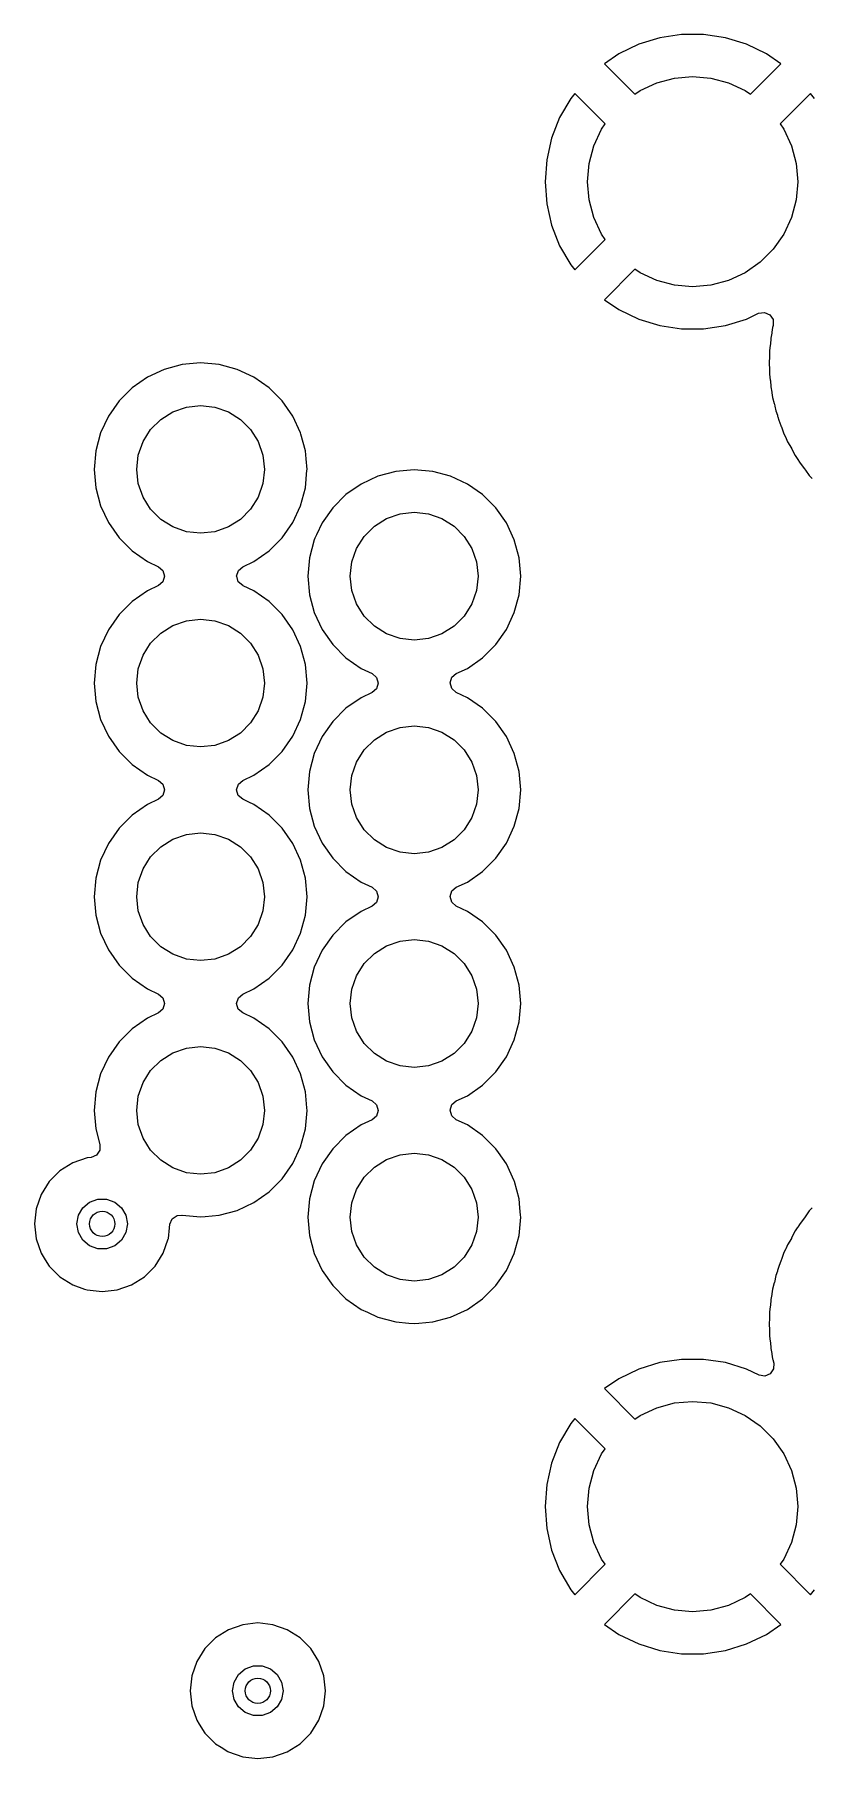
# Model space of a CAD drawing. Extents: x 280 to 530, y -238 to -79.
# Drawn here: x 354 to 363.24, y -158.52 to -138.02 of the extents above; entities that cross this region are included whole.
import ezdxf

# ---------------------------------------------------------------- set-up
doc = ezdxf.new("R2010")
doc.units = 0
doc.layers.add('BLACK', color=7, linetype='CONTINUOUS')

msp = doc.modelspace()

# ---------------------------------------------------------------- linework, layer by layer
at = {"layer": 'BLACK', "linetype": 'CONTINUOUS'}
for p, q in [((361.188854, -138.136405), (360.952547, -138.250205)), ((361.188858, -138.136404), (361.188854, -138.136405)), ((361.439494, -138.059092), (361.188858, -138.136404)), ((361.4395, -138.05909), (361.439494, -138.059092)), ((361.698848, -138.02), (361.4395, -138.05909)), ((361.961151, -138.02), (361.698848, -138.02)), ((362.220499, -138.05909), (361.961151, -138.02)), ((362.220505, -138.059092), (362.220499, -138.05909)), ((362.471144, -138.136404), (362.220505, -138.059092)), ((362.707445, -138.250201), (362.471142, -138.136404)), ((362.471142, -138.136404), (362.471144, -138.136404)), ((360.952539, -138.25021), (360.78083, -138.367277)), ((360.952547, -138.250205), (360.952539, -138.25021)), ((362.707454, -138.250206), (362.707445, -138.250201)), ((362.879168, -138.367278), (362.707454, -138.250206)), ((360.78083, -138.367277), (361.143843, -138.73029)), ((361.402475, -138.595384), (361.61294, -138.53899)), ((361.61294, -138.53899), (361.83, -138.52)), ((361.83, -138.52), (362.04706, -138.53899)), ((362.04706, -138.53899), (362.257525, -138.595384)), ((362.516156, -138.730289), (362.879168, -138.367278)), ((360.427874, -138.721427), (360.380028, -138.781425)), ((360.427875, -138.721427), (360.427874, -138.721427)), ((360.79029, -139.083842), (360.427875, -138.721427)), ((361.143843, -138.73029), (361.205, -138.687468)), ((361.205, -138.687468), (361.402475, -138.595384)), ((362.257525, -138.595384), (362.455, -138.687468)), ((362.455, -138.687468), (362.516156, -138.730289)), ((363.232124, -138.721427), (362.869708, -139.083842)), ((363.279972, -138.781426), (363.232124, -138.721427)), ((360.380028, -138.781425), (360.248883, -139.008573)), ((360.248883, -139.008573), (360.153058, -139.252729)), ((360.655384, -139.342475), (360.747468, -139.145)), ((360.747468, -139.145), (360.79029, -139.083842)), ((362.869708, -139.083842), (362.912532, -139.145)), ((362.912532, -139.145), (363.004616, -139.342475)), ((360.153058, -139.252729), (360.094693, -139.508449)), ((360.59899, -139.55294), (360.655384, -139.342475)), ((363.004616, -139.342475), (363.06101, -139.55294)), ((360.094692, -139.508454), (360.075093, -139.769995)), ((360.094693, -139.508449), (360.094692, -139.508454)), ((360.58, -139.77), (360.59899, -139.55294)), ((363.06101, -139.55294), (363.08, -139.77)), ((360.075093, -139.769995), (360.075093, -139.770004)), ((360.075093, -139.770004), (360.094692, -140.031545)), ((360.59899, -139.98706), (360.58, -139.77)), ((363.08, -139.77), (363.06101, -139.98706)), ((360.094692, -140.031545), (360.094693, -140.03155)), ((360.094693, -140.03155), (360.153058, -140.28727)), ((360.655384, -140.197525), (360.59899, -139.98706)), ((363.06101, -139.98706), (363.004616, -140.197525)), ((360.153058, -140.28727), (360.248883, -140.531426)), ((360.747468, -140.395), (360.655384, -140.197525)), ((363.004616, -140.197525), (362.912532, -140.395)), ((360.248883, -140.531426), (360.248882, -140.531426)), ((360.248882, -140.531426), (360.380027, -140.758573)), ((360.427874, -140.818571), (360.790289, -140.456155)), ((360.790289, -140.456155), (360.747468, -140.395)), ((362.787556, -140.573485), (362.633485, -140.727556)), ((362.912532, -140.395), (362.787556, -140.573485)), ((360.380027, -140.758573), (360.427874, -140.818571)), ((362.633485, -140.727556), (362.455, -140.852532)), ((361.143841, -140.809708), (360.78083, -141.17272)), ((361.205, -140.852532), (361.143841, -140.809708)), ((361.402475, -140.944616), (361.205, -140.852532)), ((361.61294, -141.00101), (361.402475, -140.944616)), ((361.83, -141.02), (361.61294, -141.00101)), ((362.04706, -141.00101), (361.83, -141.02)), ((362.257525, -140.944616), (362.04706, -141.00101)), ((362.455, -140.852532), (362.257525, -140.944616)), ((360.78083, -141.17272), (360.952546, -141.289793)), ((360.952546, -141.289793), (360.95255, -141.289795)), ((360.95255, -141.289795), (361.188854, -141.403594)), ((361.188854, -141.403594), (361.188858, -141.403595)), ((361.188858, -141.403595), (361.439494, -141.480907)), ((362.220505, -141.480907), (362.47114, -141.403596)), ((362.47114, -141.403596), (362.614244, -141.334681)), ((362.614244, -141.334681), (362.683186, -141.323329)), ((362.683186, -141.323329), (362.74732, -141.351051)), ((362.74732, -141.351051), (362.786286, -141.409046)), ((362.786286, -141.409046), (362.787821, -141.478493)), ((361.439494, -141.480907), (361.4395, -141.480909)), ((361.4395, -141.480909), (361.698848, -141.519999)), ((361.698848, -141.519999), (361.698857, -141.52)), ((361.698857, -141.52), (361.961143, -141.52)), ((361.961143, -141.52), (361.961151, -141.519999)), ((361.961151, -141.519999), (362.220499, -141.480909)), ((362.220499, -141.480909), (362.220505, -141.480907)), ((362.77202, -141.569047), (362.759376, -141.629901)), ((362.773552, -141.56001), (362.77202, -141.569047)), ((362.780868, -141.504444), (362.773552, -141.56001)), ((362.780871, -141.504431), (362.780868, -141.504444)), ((362.787821, -141.478493), (362.780871, -141.504431)), ((362.753487, -141.712416), (362.7445, -141.780684)), ((362.7445, -141.780684), (362.7445, -141.843146)), ((362.754259, -141.704696), (362.753487, -141.712416)), ((362.759376, -141.629901), (362.754259, -141.704696)), ((355.547235, -142.000994), (355.347344, -142.094204)), ((355.547244, -142.00099), (355.547235, -142.000994)), ((355.760275, -141.943909), (355.547244, -142.00099)), ((355.760285, -141.943907), (355.760275, -141.943909)), ((355.979998, -141.924685), (355.760285, -141.943907)), ((355.980002, -141.924685), (355.979998, -141.924685)), ((356.199714, -141.943907), (355.980002, -141.924685)), ((356.199718, -141.943907), (356.199714, -141.943907)), ((356.19972, -141.943908), (356.199718, -141.943907)), ((356.199722, -141.943908), (356.19972, -141.943908)), ((356.199724, -141.943909), (356.199722, -141.943908)), ((356.412755, -142.00099), (356.199724, -141.943909)), ((356.412769, -142.000995), (356.412755, -142.00099)), ((356.612654, -142.094203), (356.412769, -142.000995)), ((362.74421, -141.851608), (362.739533, -141.92)), ((362.739533, -141.92), (362.741168, -141.943907)), ((362.741168, -141.943907), (362.744211, -141.98839)), ((362.7445, -141.843146), (362.74421, -141.851608)), ((362.744211, -141.98839), (362.7445, -141.996852)), ((362.7445, -141.996852), (362.7445, -142.059315)), ((355.166668, -142.220713), (355.010713, -142.376668)), ((355.347342, -142.094205), (355.166668, -142.220713)), ((355.347344, -142.094204), (355.347342, -142.094205)), ((356.612662, -142.094207), (356.612654, -142.094203)), ((356.79333, -142.220712), (356.612662, -142.094207)), ((356.949286, -142.376668), (356.79333, -142.220712)), ((362.7445, -142.059315), (362.753487, -142.127584)), ((362.753487, -142.127584), (362.754259, -142.135304)), ((362.754259, -142.135304), (362.759376, -142.210098)), ((362.759376, -142.210098), (362.77202, -142.270953)), ((355.010713, -142.376668), (354.884205, -142.557342)), ((355.810884, -142.449055), (355.98, -142.43)), ((355.98, -142.43), (356.149116, -142.449055)), ((356.949288, -142.376671), (356.949286, -142.376668)), ((357.075795, -142.557343), (356.949288, -142.376671)), ((362.77202, -142.270953), (362.773552, -142.27999)), ((362.773552, -142.27999), (362.780867, -142.335548)), ((362.780867, -142.335548), (362.78087, -142.335561)), ((362.78087, -142.335561), (362.80035, -142.408264)), ((362.80035, -142.408264), (362.801975, -142.415101)), ((362.801975, -142.415101), (362.807268, -142.440567)), ((362.807268, -142.440567), (362.818535, -142.494792)), ((354.884204, -142.557344), (354.790994, -142.757235)), ((354.884205, -142.557342), (354.884204, -142.557344)), ((355.385808, -142.716148), (355.506148, -142.595808)), ((355.506148, -142.595808), (355.650248, -142.505264)), ((355.650248, -142.505264), (355.810884, -142.449055)), ((356.149116, -142.449055), (356.309752, -142.505264)), ((356.309752, -142.505264), (356.453852, -142.595808)), ((356.453852, -142.595808), (356.574192, -142.716148)), ((357.169007, -142.757237), (357.075795, -142.557343)), ((362.818535, -142.494792), (362.818538, -142.494799)), ((362.818538, -142.494799), (362.837199, -142.547311)), ((362.837199, -142.547311), (362.840132, -142.556737)), ((362.840132, -142.556737), (362.842309, -142.56486)), ((362.842309, -142.56486), (362.852981, -142.604686)), ((362.852981, -142.604686), (362.879737, -142.669281)), ((354.79099, -142.757244), (354.733909, -142.970275)), ((354.790994, -142.757235), (354.79099, -142.757244)), ((355.295264, -142.860248), (355.385808, -142.716148)), ((356.574192, -142.716148), (356.664736, -142.860248)), ((357.169008, -142.757243), (357.169007, -142.757237)), ((357.169009, -142.757244), (357.169008, -142.757243)), ((357.172688, -142.770973), (357.169009, -142.757244)), ((357.226092, -142.97028), (357.172688, -142.770973)), ((362.879737, -142.669281), (362.884242, -142.680157)), ((362.884242, -142.680157), (362.886521, -142.686084)), ((362.886521, -142.686084), (362.915908, -142.768772)), ((362.915908, -142.768772), (362.915912, -142.768781)), ((362.915912, -142.768781), (362.938597, -142.812562)), ((362.938597, -142.812562), (362.943055, -142.822146)), ((362.943055, -142.822146), (362.959606, -142.862102)), ((354.733907, -142.970285), (354.714685, -143.189998)), ((354.733909, -142.970275), (354.733907, -142.970285)), ((355.22, -143.19), (355.239055, -143.020884)), ((355.239055, -143.020884), (355.295264, -142.860248)), ((356.664736, -142.860248), (356.720945, -143.020884)), ((356.720945, -143.020884), (356.74, -143.19)), ((357.234466, -143.065993), (357.226092, -142.97028)), ((362.959606, -142.862102), (363.003669, -142.938421)), ((363.003669, -142.938421), (363.006368, -142.943352)), ((363.006368, -142.943352), (363.04969, -143.02696)), ((363.04969, -143.02696), (363.074422, -143.061998)), ((354.714685, -143.189998), (354.714685, -143.190001)), ((354.714685, -143.190001), (354.733907, -143.409714)), ((355.239055, -143.359116), (355.22, -143.19)), ((356.74, -143.19), (356.720945, -143.359116)), ((357.226092, -143.40972), (357.244657, -143.197521)), ((357.245315, -143.189998), (357.234466, -143.065993)), ((357.244657, -143.197521), (357.245315, -143.190001)), ((357.245315, -143.190001), (357.245315, -143.189998)), ((358.300275, -143.213909), (358.087244, -143.27099)), ((358.300285, -143.213907), (358.300275, -143.213909)), ((358.519998, -143.194685), (358.300285, -143.213907)), ((358.520002, -143.194685), (358.519998, -143.194685)), ((358.739714, -143.213907), (358.520002, -143.194685)), ((358.739718, -143.213907), (358.739714, -143.213907)), ((358.73972, -143.213908), (358.739718, -143.213907)), ((358.739722, -143.213908), (358.73972, -143.213908)), ((358.739724, -143.213909), (358.739722, -143.213908)), ((358.952755, -143.27099), (358.739724, -143.213909)), ((363.074422, -143.061998), (363.080503, -143.071503)), ((363.080503, -143.071503), (363.098915, -143.103392)), ((363.098915, -143.103392), (363.09892, -143.1034)), ((363.09892, -143.1034), (363.156454, -143.17838)), ((363.156454, -143.17838), (363.159375, -143.182347)), ((363.159375, -143.182347), (363.172612, -143.2011)), ((363.172612, -143.2011), (363.217374, -143.264514)), ((354.733907, -143.409714), (354.733909, -143.409724)), ((354.733909, -143.409724), (354.79099, -143.622755)), ((355.295264, -143.519752), (355.239055, -143.359116)), ((356.720945, -143.359116), (356.664736, -143.519752)), ((357.169007, -143.622763), (357.226092, -143.40972)), ((357.887342, -143.364205), (357.706668, -143.490713)), ((357.887344, -143.364204), (357.887342, -143.364205)), ((358.087235, -143.270994), (357.887344, -143.364204)), ((358.087244, -143.27099), (358.087235, -143.270994)), ((358.952769, -143.270995), (358.952755, -143.27099)), ((359.152654, -143.364203), (358.952769, -143.270995)), ((359.152662, -143.364207), (359.152654, -143.364203)), ((359.33333, -143.490712), (359.152662, -143.364207)), ((363.217374, -143.264514), (363.242273, -143.291174)), ((363.242273, -143.291174), (363.250021, -143.300319)), ((354.79099, -143.622755), (354.790995, -143.622769)), ((354.790995, -143.622769), (354.884203, -143.822654)), ((355.385808, -143.663852), (355.295264, -143.519752)), ((355.506148, -143.784192), (355.385808, -143.663852)), ((356.574192, -143.663852), (356.453852, -143.784192)), ((356.664736, -143.519752), (356.574192, -143.663852)), ((357.075795, -143.822658), (357.169007, -143.622763)), ((357.550713, -143.646668), (357.424205, -143.827342)), ((357.706668, -143.490713), (357.550713, -143.646668)), ((359.489286, -143.646668), (359.33333, -143.490712)), ((359.489288, -143.646671), (359.489286, -143.646668)), ((359.615795, -143.827343), (359.489288, -143.646671)), ((354.884203, -143.822654), (354.884207, -143.822662)), ((354.884207, -143.822662), (355.010712, -144.00333)), ((355.650248, -143.874736), (355.506148, -143.784192)), ((355.810884, -143.930945), (355.650248, -143.874736)), ((356.309752, -143.874736), (356.149116, -143.930945)), ((356.453852, -143.784192), (356.309752, -143.874736)), ((356.949288, -144.003329), (357.075795, -143.822658)), ((357.424204, -143.827344), (357.357624, -143.970127)), ((357.424205, -143.827342), (357.424204, -143.827344)), ((357.925808, -143.986148), (358.046148, -143.865808)), ((358.046148, -143.865808), (358.190248, -143.775264)), ((358.190248, -143.775264), (358.350884, -143.719055)), ((358.350884, -143.719055), (358.52, -143.7)), ((358.52, -143.7), (358.689116, -143.719055)), ((358.689116, -143.719055), (358.849752, -143.775264)), ((358.849752, -143.775264), (358.993852, -143.865808)), ((358.993852, -143.865808), (359.114192, -143.986148)), ((359.709007, -144.027237), (359.615795, -143.827343)), ((355.010712, -144.00333), (355.166669, -144.159287)), ((355.98, -143.95), (355.810884, -143.930945)), ((356.149116, -143.930945), (355.98, -143.95)), ((356.793329, -144.159288), (356.949288, -144.003329)), ((357.33099, -144.027244), (357.273909, -144.240275)), ((357.330994, -144.027235), (357.33099, -144.027244)), ((357.339436, -144.009132), (357.330994, -144.027235)), ((357.357624, -143.970127), (357.339436, -144.009132)), ((357.835264, -144.130248), (357.925808, -143.986148)), ((359.114192, -143.986148), (359.204736, -144.130248)), ((359.766092, -144.24028), (359.709007, -144.027237)), ((355.166669, -144.159287), (355.347337, -144.285792)), ((355.347337, -144.285792), (355.347339, -144.285793)), ((355.347339, -144.285793), (355.347342, -144.285795)), ((355.347342, -144.285795), (355.479923, -144.347618)), ((356.480077, -144.347618), (356.612658, -144.285795)), ((356.612658, -144.285795), (356.793329, -144.159288)), ((357.273907, -144.240285), (357.254685, -144.459998)), ((357.273909, -144.240275), (357.273907, -144.240285)), ((357.779055, -144.290884), (357.835264, -144.130248)), ((359.204736, -144.130248), (359.260945, -144.290884)), ((359.785315, -144.46), (359.766092, -144.24028)), ((355.479923, -144.347618), (355.532362, -144.39379)), ((355.551514, -144.460984), (355.531298, -144.527865)), ((355.532362, -144.39379), (355.551514, -144.460984)), ((356.408485, -144.459017), (356.4287, -144.392136)), ((356.408765, -144.459998), (356.408485, -144.459017)), ((356.427637, -144.52621), (356.408765, -144.459998)), ((356.4287, -144.392136), (356.480077, -144.347618)), ((357.254685, -144.459998), (357.254685, -144.460001)), ((357.254685, -144.460001), (357.273907, -144.679714)), ((357.76, -144.46), (357.779055, -144.290884)), ((357.779055, -144.629116), (357.76, -144.46)), ((359.260945, -144.290884), (359.28, -144.46)), ((359.28, -144.46), (359.260945, -144.629116)), ((359.766092, -144.67972), (359.785315, -144.46)), ((355.347342, -144.634205), (355.166668, -144.760713)), ((355.347344, -144.634204), (355.347342, -144.634205)), ((355.479923, -144.572382), (355.347344, -144.634204)), ((355.531298, -144.527865), (355.479923, -144.572382)), ((356.480076, -144.572381), (356.427637, -144.52621)), ((356.486704, -144.575472), (356.480076, -144.572381)), ((356.612654, -144.634203), (356.486704, -144.575472)), ((356.612662, -144.634207), (356.612654, -144.634203)), ((356.79333, -144.760712), (356.612662, -144.634207)), ((357.273907, -144.679714), (357.273909, -144.679724)), ((357.273909, -144.679724), (357.33099, -144.892755)), ((357.835264, -144.789752), (357.779055, -144.629116)), ((359.260945, -144.629116), (359.204736, -144.789752)), ((359.709007, -144.892763), (359.766092, -144.67972)), ((355.166668, -144.760713), (355.010713, -144.916668)), ((356.949286, -144.916668), (356.79333, -144.760712)), ((357.33099, -144.892755), (357.330995, -144.892769)), ((357.330995, -144.892769), (357.424203, -145.092654)), ((357.925808, -144.933852), (357.835264, -144.789752)), ((359.204736, -144.789752), (359.114192, -144.933852)), ((359.615795, -145.092658), (359.709007, -144.892763)), ((354.884204, -145.097344), (354.790994, -145.297235)), ((354.884205, -145.097342), (354.884204, -145.097344)), ((355.010713, -144.916668), (354.884205, -145.097342)), ((355.506148, -145.135808), (355.650248, -145.045264)), ((355.650248, -145.045264), (355.810884, -144.989055)), ((355.810884, -144.989055), (355.98, -144.97)), ((355.98, -144.97), (356.149116, -144.989055)), ((356.149116, -144.989055), (356.309752, -145.045264)), ((356.309752, -145.045264), (356.453852, -145.135808)), ((356.949288, -144.916671), (356.949286, -144.916668)), ((357.075795, -145.097343), (356.949288, -144.916671)), ((357.169007, -145.297237), (357.075795, -145.097343)), ((357.424203, -145.092654), (357.424207, -145.092662)), ((357.424207, -145.092662), (357.550712, -145.27333)), ((358.046148, -145.054192), (357.925808, -144.933852)), ((358.190248, -145.144736), (358.046148, -145.054192)), ((358.993852, -145.054192), (358.849752, -145.144736)), ((359.114192, -144.933852), (358.993852, -145.054192)), ((359.489288, -145.273329), (359.615795, -145.092658)), ((354.79099, -145.297244), (354.733909, -145.510275)), ((354.790994, -145.297235), (354.79099, -145.297244)), ((355.295264, -145.400248), (355.385808, -145.256148)), ((355.385808, -145.256148), (355.506148, -145.135808)), ((356.453852, -145.135808), (356.574192, -145.256148)), ((356.574192, -145.256148), (356.664736, -145.400248)), ((357.226092, -145.51028), (357.169007, -145.297237)), ((357.550712, -145.27333), (357.706669, -145.429287)), ((358.350884, -145.200945), (358.190248, -145.144736)), ((358.52, -145.22), (358.350884, -145.200945)), ((358.689116, -145.200945), (358.52, -145.22)), ((358.849752, -145.144736), (358.689116, -145.200945)), ((359.333329, -145.429288), (359.489288, -145.273329)), ((354.733907, -145.510285), (354.714685, -145.729998)), ((354.733909, -145.510275), (354.733907, -145.510285)), ((355.239055, -145.560884), (355.295264, -145.400248)), ((356.664736, -145.400248), (356.720945, -145.560884)), ((357.245315, -145.73), (357.226092, -145.51028)), ((357.706669, -145.429287), (357.887337, -145.555792)), ((359.152658, -145.555795), (359.333329, -145.429288)), ((355.22, -145.73), (355.239055, -145.560884)), ((356.720945, -145.560884), (356.74, -145.73)), ((357.887337, -145.555792), (357.887339, -145.555793)), ((357.887339, -145.555793), (357.887342, -145.555795)), ((357.887342, -145.555795), (358.019923, -145.617618)), ((358.019923, -145.617618), (358.072362, -145.66379)), ((358.072362, -145.66379), (358.091514, -145.730984)), ((358.948485, -145.729017), (358.9687, -145.662136)), ((358.9687, -145.662136), (359.020077, -145.617618)), ((359.020077, -145.617618), (359.152658, -145.555795)), ((354.714685, -145.729998), (354.714685, -145.730001)), ((354.714685, -145.730001), (354.733907, -145.949714)), ((355.239055, -145.899116), (355.22, -145.73)), ((355.295264, -146.059752), (355.239055, -145.899116)), ((356.720945, -145.899116), (356.664736, -146.059752)), ((356.74, -145.73), (356.720945, -145.899116)), ((357.226092, -145.94972), (357.245315, -145.73)), ((357.887342, -145.904205), (357.706668, -146.030713)), ((357.887344, -145.904204), (357.887342, -145.904205)), ((358.019923, -145.842382), (357.887344, -145.904204)), ((358.071298, -145.797865), (358.019923, -145.842382)), ((358.091514, -145.730984), (358.071298, -145.797865)), ((358.967637, -145.79621), (358.948485, -145.729017)), ((359.020077, -145.842382), (358.967637, -145.79621)), ((359.152654, -145.904203), (359.020077, -145.842382)), ((359.152662, -145.904207), (359.152654, -145.904203)), ((359.33333, -146.030712), (359.152662, -145.904207)), ((354.733907, -145.949714), (354.733909, -145.949724)), ((354.733909, -145.949724), (354.79099, -146.162755)), ((355.385808, -146.203852), (355.295264, -146.059752)), ((356.664736, -146.059752), (356.574192, -146.203852)), ((357.169007, -146.162763), (357.226092, -145.94972)), ((357.706668, -146.030713), (357.550713, -146.186668)), ((359.489286, -146.186668), (359.33333, -146.030712)), ((354.79099, -146.162755), (354.790995, -146.162769)), ((354.790995, -146.162769), (354.884203, -146.362654)), ((355.506148, -146.324192), (355.385808, -146.203852)), ((355.650248, -146.414736), (355.506148, -146.324192)), ((356.453852, -146.324192), (356.309752, -146.414736)), ((356.574192, -146.203852), (356.453852, -146.324192)), ((357.075795, -146.362658), (357.169007, -146.162763)), ((357.550713, -146.186668), (357.424205, -146.367342)), ((358.046148, -146.405808), (358.190248, -146.315264)), ((358.190248, -146.315264), (358.350884, -146.259055)), ((358.350884, -146.259055), (358.52, -146.24)), ((358.52, -146.24), (358.689116, -146.259055)), ((358.689116, -146.259055), (358.849752, -146.315264)), ((358.849752, -146.315264), (358.993852, -146.405808)), ((359.489288, -146.186671), (359.489286, -146.186668)), ((359.615795, -146.367343), (359.489288, -146.186671)), ((354.884203, -146.362654), (354.884207, -146.362662)), ((354.884207, -146.362662), (355.010712, -146.54333)), ((355.810884, -146.470945), (355.650248, -146.414736)), ((355.98, -146.49), (355.810884, -146.470945)), ((356.149116, -146.470945), (355.98, -146.49)), ((356.309752, -146.414736), (356.149116, -146.470945)), ((356.949288, -146.543329), (357.075795, -146.362658)), ((357.424204, -146.367344), (357.330994, -146.567235)), ((357.424205, -146.367342), (357.424204, -146.367344)), ((357.835264, -146.670248), (357.925808, -146.526148)), ((357.925808, -146.526148), (358.046148, -146.405808)), ((358.993852, -146.405808), (359.114192, -146.526148)), ((359.114192, -146.526148), (359.204736, -146.670248)), ((359.709007, -146.567237), (359.615795, -146.367343)), ((355.010712, -146.54333), (355.166669, -146.699287)), ((355.166669, -146.699287), (355.347337, -146.825792)), ((356.612658, -146.825795), (356.793329, -146.699288)), ((356.793329, -146.699288), (356.949288, -146.543329)), ((357.33099, -146.567244), (357.273909, -146.780275)), ((357.330994, -146.567235), (357.33099, -146.567244)), ((357.779055, -146.830884), (357.835264, -146.670248)), ((359.204736, -146.670248), (359.260945, -146.830884)), ((359.766092, -146.78028), (359.709007, -146.567237)), ((355.347337, -146.825792), (355.347339, -146.825793)), ((355.347339, -146.825793), (355.347342, -146.825795)), ((355.347342, -146.825795), (355.479923, -146.887618)), ((355.479923, -146.887618), (355.532362, -146.93379)), ((355.532362, -146.93379), (355.551514, -147.000984)), ((356.408485, -146.999017), (356.4287, -146.932136)), ((356.4287, -146.932136), (356.480077, -146.887618)), ((356.480077, -146.887618), (356.612658, -146.825795)), ((357.273907, -146.780285), (357.254685, -146.999998)), ((357.273909, -146.780275), (357.273907, -146.780285)), ((357.76, -147), (357.779055, -146.830884)), ((359.260945, -146.830884), (359.28, -147)), ((359.785315, -147), (359.766092, -146.78028)), ((355.479923, -147.112382), (355.347344, -147.174204)), ((355.531298, -147.067865), (355.479923, -147.112382)), ((355.551514, -147.000984), (355.531298, -147.067865)), ((356.427637, -147.06621), (356.408485, -146.999017)), ((356.480076, -147.112381), (356.427637, -147.06621)), ((356.551626, -147.145745), (356.480076, -147.112381)), ((356.612654, -147.174203), (356.551626, -147.145745)), ((357.254685, -146.999998), (357.254685, -147.000001)), ((357.254685, -147.000001), (357.273907, -147.219714)), ((357.779055, -147.169116), (357.76, -147)), ((359.28, -147), (359.260945, -147.169116)), ((359.766092, -147.21972), (359.785315, -147)), ((355.166668, -147.300713), (355.010713, -147.456668)), ((355.347342, -147.174205), (355.166668, -147.300713)), ((355.347344, -147.174204), (355.347342, -147.174205)), ((356.612662, -147.174207), (356.612654, -147.174203)), ((356.79333, -147.300712), (356.612662, -147.174207)), ((356.949286, -147.456668), (356.79333, -147.300712)), ((357.273907, -147.219714), (357.273909, -147.219724)), ((357.273909, -147.219724), (357.33099, -147.432755)), ((357.835264, -147.329752), (357.779055, -147.169116)), ((357.925808, -147.473852), (357.835264, -147.329752)), ((359.204736, -147.329752), (359.114192, -147.473852)), ((359.260945, -147.169116), (359.204736, -147.329752)), ((359.709007, -147.432763), (359.766092, -147.21972)), ((355.010713, -147.456668), (354.884205, -147.637342)), ((355.650248, -147.585264), (355.810884, -147.529055)), ((355.810884, -147.529055), (355.98, -147.51)), ((355.98, -147.51), (356.149116, -147.529055)), ((356.149116, -147.529055), (356.309752, -147.585264)), ((356.949288, -147.456671), (356.949286, -147.456668)), ((357.075795, -147.637343), (356.949288, -147.456671)), ((357.33099, -147.432755), (357.330995, -147.432769)), ((357.330995, -147.432769), (357.424203, -147.632654)), ((358.046148, -147.594192), (357.925808, -147.473852)), ((359.114192, -147.473852), (358.993852, -147.594192)), ((359.615795, -147.632658), (359.709007, -147.432763)), ((354.884204, -147.637344), (354.790994, -147.837235)), ((354.884205, -147.637342), (354.884204, -147.637344)), ((355.385808, -147.796148), (355.506148, -147.675808)), ((355.506148, -147.675808), (355.650248, -147.585264)), ((356.309752, -147.585264), (356.453852, -147.675808)), ((356.453852, -147.675808), (356.574192, -147.796148)), ((357.169007, -147.837237), (357.075795, -147.637343)), ((357.424203, -147.632654), (357.424207, -147.632662)), ((357.424207, -147.632662), (357.550712, -147.81333)), ((358.190248, -147.684736), (358.046148, -147.594192)), ((358.350884, -147.740945), (358.190248, -147.684736)), ((358.52, -147.76), (358.350884, -147.740945)), ((358.689116, -147.740945), (358.52, -147.76)), ((358.849752, -147.684736), (358.689116, -147.740945)), ((358.993852, -147.594192), (358.849752, -147.684736)), ((359.489288, -147.813329), (359.615795, -147.632658)), ((354.79099, -147.837244), (354.733909, -148.050275)), ((354.790994, -147.837235), (354.79099, -147.837244)), ((355.239055, -148.100884), (355.295264, -147.940248)), ((355.295264, -147.940248), (355.385808, -147.796148)), ((356.574192, -147.796148), (356.664736, -147.940248)), ((356.664736, -147.940248), (356.720945, -148.100884)), ((357.226092, -148.05028), (357.169007, -147.837237)), ((357.550712, -147.81333), (357.706669, -147.969287)), ((357.706669, -147.969287), (357.887337, -148.095792)), ((359.152658, -148.095795), (359.333329, -147.969288)), ((359.333329, -147.969288), (359.489288, -147.813329)), ((354.733907, -148.050285), (354.714685, -148.269998)), ((354.733909, -148.050275), (354.733907, -148.050285)), ((355.22, -148.27), (355.239055, -148.100884)), ((356.720945, -148.100884), (356.74, -148.27)), ((357.245315, -148.27), (357.226092, -148.05028)), ((357.887337, -148.095792), (357.887339, -148.095793)), ((357.887339, -148.095793), (357.887342, -148.095795)), ((357.887342, -148.095795), (358.019923, -148.157618)), ((358.019923, -148.157618), (358.072362, -148.20379)), ((358.9687, -148.202136), (359.020077, -148.157618)), ((359.020077, -148.157618), (359.152658, -148.095795)), ((354.714685, -148.269998), (354.714685, -148.270001)), ((354.714685, -148.270001), (354.733907, -148.489714)), ((355.239055, -148.439116), (355.22, -148.27)), ((356.74, -148.27), (356.720945, -148.439116)), ((357.226092, -148.48972), (357.245315, -148.27)), ((358.019923, -148.382382), (357.887344, -148.444204)), ((358.071298, -148.337865), (358.019923, -148.382382)), ((358.091514, -148.270984), (358.071298, -148.337865)), ((358.072362, -148.20379), (358.091514, -148.270984)), ((358.948485, -148.269017), (358.9687, -148.202136)), ((358.967637, -148.33621), (358.948485, -148.269017)), ((359.020077, -148.382382), (358.967637, -148.33621)), ((359.152654, -148.444203), (359.020077, -148.382382)), ((354.733907, -148.489714), (354.733909, -148.489724)), ((354.733909, -148.489724), (354.79099, -148.702755)), ((355.295264, -148.599752), (355.239055, -148.439116)), ((356.720945, -148.439116), (356.664736, -148.599752)), ((357.169007, -148.702763), (357.226092, -148.48972)), ((357.706668, -148.570713), (357.550713, -148.726668)), ((357.887342, -148.444205), (357.706668, -148.570713)), ((357.887344, -148.444204), (357.887342, -148.444205)), ((359.152662, -148.444207), (359.152654, -148.444203)), ((359.33333, -148.570712), (359.152662, -148.444207)), ((359.489286, -148.726668), (359.33333, -148.570712)), ((354.79099, -148.702755), (354.790995, -148.702769)), ((354.790995, -148.702769), (354.884203, -148.902654)), ((355.385808, -148.743852), (355.295264, -148.599752)), ((355.506148, -148.864192), (355.385808, -148.743852)), ((356.574192, -148.743852), (356.453852, -148.864192)), ((356.664736, -148.599752), (356.574192, -148.743852)), ((357.075795, -148.902658), (357.169007, -148.702763)), ((357.550713, -148.726668), (357.424205, -148.907342)), ((358.350884, -148.799055), (358.52, -148.78)), ((358.52, -148.78), (358.689116, -148.799055)), ((359.489288, -148.726671), (359.489286, -148.726668)), ((359.615795, -148.907343), (359.489288, -148.726671)), ((354.884203, -148.902654), (354.884207, -148.902662)), ((354.884207, -148.902662), (355.010712, -149.08333)), ((355.650248, -148.954736), (355.506148, -148.864192)), ((355.810884, -149.010945), (355.650248, -148.954736)), ((356.309752, -148.954736), (356.149116, -149.010945)), ((356.453852, -148.864192), (356.309752, -148.954736)), ((356.949288, -149.083329), (357.075795, -148.902658)), ((357.424204, -148.907344), (357.330994, -149.107235)), ((357.424205, -148.907342), (357.424204, -148.907344)), ((357.925808, -149.066148), (358.046148, -148.945808)), ((358.046148, -148.945808), (358.190248, -148.855264)), ((358.190248, -148.855264), (358.350884, -148.799055)), ((358.689116, -148.799055), (358.849752, -148.855264)), ((358.849752, -148.855264), (358.993852, -148.945808)), ((358.993852, -148.945808), (359.114192, -149.066148)), ((359.709007, -149.107237), (359.615795, -148.907343)), ((355.010712, -149.08333), (355.166669, -149.239287)), ((355.98, -149.03), (355.810884, -149.010945)), ((356.149116, -149.010945), (355.98, -149.03)), ((356.793329, -149.239288), (356.949288, -149.083329)), ((357.33099, -149.107244), (357.273909, -149.320275)), ((357.330994, -149.107235), (357.33099, -149.107244)), ((357.835264, -149.210248), (357.925808, -149.066148)), ((359.114192, -149.066148), (359.204736, -149.210248)), ((359.766092, -149.32028), (359.709007, -149.107237)), ((355.166669, -149.239287), (355.347337, -149.365792)), ((355.347337, -149.365792), (355.347339, -149.365793)), ((355.347339, -149.365793), (355.347342, -149.365795)), ((355.347342, -149.365795), (355.479923, -149.427618)), ((356.480077, -149.427618), (356.612658, -149.365795)), ((356.612658, -149.365795), (356.793329, -149.239288)), ((357.273907, -149.320285), (357.254685, -149.539998)), ((357.273909, -149.320275), (357.273907, -149.320285)), ((357.76, -149.54), (357.779055, -149.370884)), ((357.779055, -149.370884), (357.835264, -149.210248)), ((359.204736, -149.210248), (359.260945, -149.370884)), ((359.260945, -149.370884), (359.28, -149.54)), ((359.785315, -149.54), (359.766092, -149.32028)), ((355.479923, -149.427618), (355.532362, -149.47379)), ((355.531298, -149.607865), (355.479923, -149.652382)), ((355.551514, -149.540984), (355.531298, -149.607865)), ((355.532362, -149.47379), (355.551514, -149.540984)), ((356.408485, -149.539017), (356.4287, -149.472136)), ((356.427637, -149.60621), (356.408485, -149.539017)), ((356.480077, -149.652382), (356.427637, -149.60621)), ((356.4287, -149.472136), (356.480077, -149.427618)), ((357.254685, -149.539998), (357.254685, -149.540001)), ((357.254685, -149.540001), (357.273907, -149.759714)), ((357.779055, -149.709116), (357.76, -149.54)), ((359.28, -149.54), (359.260945, -149.709116)), ((359.766092, -149.75972), (359.785315, -149.54)), ((355.347342, -149.714205), (355.166668, -149.840713)), ((355.347344, -149.714204), (355.347342, -149.714205)), ((355.479923, -149.652382), (355.347344, -149.714204)), ((356.612654, -149.714203), (356.480077, -149.652382)), ((356.612662, -149.714207), (356.612654, -149.714203)), ((356.79333, -149.840712), (356.612662, -149.714207)), ((357.273907, -149.759714), (357.273909, -149.759724)), ((357.273909, -149.759724), (357.33099, -149.972755)), ((357.835264, -149.869752), (357.779055, -149.709116)), ((359.260945, -149.709116), (359.204736, -149.869752)), ((359.709007, -149.972763), (359.766092, -149.75972)), ((355.010713, -149.996668), (354.884205, -150.177342)), ((355.166668, -149.840713), (355.010713, -149.996668)), ((356.949286, -149.996668), (356.79333, -149.840712)), ((356.949288, -149.996671), (356.949286, -149.996668)), ((357.075795, -150.177343), (356.949288, -149.996671)), ((357.33099, -149.972755), (357.330995, -149.972769)), ((357.330995, -149.972769), (357.424203, -150.172654)), ((357.925808, -150.013852), (357.835264, -149.869752)), ((358.046148, -150.134192), (357.925808, -150.013852)), ((359.114192, -150.013852), (358.993852, -150.134192)), ((359.204736, -149.869752), (359.114192, -150.013852)), ((359.615795, -150.172658), (359.709007, -149.972763)), ((354.884204, -150.177344), (354.790994, -150.377235)), ((354.884205, -150.177342), (354.884204, -150.177344)), ((355.385808, -150.336148), (355.506148, -150.215808)), ((355.506148, -150.215808), (355.650248, -150.125264)), ((355.650248, -150.125264), (355.810884, -150.069055)), ((355.810884, -150.069055), (355.98, -150.05)), ((355.98, -150.05), (356.149116, -150.069055)), ((356.149116, -150.069055), (356.309752, -150.125264)), ((356.309752, -150.125264), (356.453852, -150.215808)), ((356.453852, -150.215808), (356.574192, -150.336148)), ((357.169007, -150.377237), (357.075795, -150.177343)), ((357.424203, -150.172654), (357.424207, -150.172662)), ((357.424207, -150.172662), (357.550712, -150.35333)), ((358.190248, -150.224736), (358.046148, -150.134192)), ((358.350884, -150.280945), (358.190248, -150.224736)), ((358.849752, -150.224736), (358.689116, -150.280945)), ((358.993852, -150.134192), (358.849752, -150.224736)), ((359.489288, -150.353329), (359.615795, -150.172658)), ((354.79099, -150.377244), (354.733909, -150.590275)), ((354.790994, -150.377235), (354.79099, -150.377244)), ((355.295264, -150.480248), (355.385808, -150.336148)), ((356.574192, -150.336148), (356.664736, -150.480248)), ((357.226092, -150.59028), (357.169007, -150.377237)), ((357.550712, -150.35333), (357.706669, -150.509287)), ((358.52, -150.3), (358.350884, -150.280945)), ((358.689116, -150.280945), (358.52, -150.3)), ((359.333329, -150.509288), (359.489288, -150.353329)), ((354.733907, -150.590285), (354.714685, -150.809998)), ((354.733909, -150.590275), (354.733907, -150.590285)), ((355.22, -150.81), (355.239055, -150.640884)), ((355.239055, -150.640884), (355.295264, -150.480248)), ((356.664736, -150.480248), (356.720945, -150.640884)), ((356.720945, -150.640884), (356.74, -150.81)), ((357.230074, -150.635794), (357.226092, -150.59028)), ((357.242778, -150.781007), (357.230074, -150.635794)), ((357.706669, -150.509287), (357.887337, -150.635792)), ((357.887337, -150.635792), (357.887339, -150.635793)), ((357.887339, -150.635793), (357.887342, -150.635795)), ((357.887342, -150.635795), (358.019923, -150.697618)), ((359.020077, -150.697618), (359.152658, -150.635795)), ((359.152658, -150.635795), (359.333329, -150.509288)), ((354.714685, -150.809998), (354.714685, -150.810001)), ((354.714685, -150.810001), (354.733907, -151.029714)), ((355.239055, -150.979116), (355.22, -150.81)), ((356.74, -150.81), (356.720945, -150.979116)), ((357.226092, -151.02972), (357.245315, -150.81)), ((357.245315, -150.81), (357.242778, -150.781007)), ((358.019923, -150.697618), (358.072362, -150.74379)), ((358.091514, -150.810984), (358.071298, -150.877865)), ((358.072362, -150.74379), (358.091514, -150.810984)), ((358.948485, -150.809017), (358.9687, -150.742136)), ((358.967637, -150.87621), (358.948485, -150.809017)), ((358.9687, -150.742136), (359.020077, -150.697618)), ((354.733907, -151.029714), (354.733909, -151.029725)), ((354.733909, -151.029725), (354.783301, -151.21406)), ((355.295264, -151.139752), (355.239055, -150.979116)), ((356.720945, -150.979116), (356.664736, -151.139752)), ((357.169007, -151.242763), (357.226092, -151.02972)), ((357.887342, -150.984205), (357.706668, -151.110713)), ((357.887344, -150.984204), (357.887342, -150.984205)), ((358.019923, -150.922382), (357.887344, -150.984204)), ((358.071298, -150.877865), (358.019923, -150.922382)), ((359.020077, -150.922382), (358.967637, -150.87621)), ((359.152654, -150.984203), (359.020077, -150.922382)), ((359.152662, -150.984207), (359.152654, -150.984203)), ((359.33333, -151.110712), (359.152662, -150.984207)), ((354.783301, -151.21406), (354.781638, -151.28391)), ((355.385808, -151.283852), (355.295264, -151.139752)), ((356.664736, -151.139752), (356.574192, -151.283852)), ((357.075795, -151.442658), (357.169007, -151.242763)), ((357.706668, -151.110713), (357.550713, -151.266668)), ((359.489286, -151.266668), (359.33333, -151.110712)), ((354.460476, -151.434211), (354.307737, -151.530184)), ((354.630745, -151.374631), (354.460476, -151.434211)), ((354.630749, -151.374631), (354.630745, -151.374631)), ((354.677411, -151.369373), (354.630749, -151.374631)), ((354.678247, -151.369276), (354.677411, -151.369373)), ((354.742475, -151.341772), (354.678247, -151.369276)), ((354.781638, -151.28391), (354.742475, -151.341772)), ((355.506148, -151.404192), (355.385808, -151.283852)), ((355.650248, -151.494736), (355.506148, -151.404192)), ((356.453852, -151.404192), (356.309752, -151.494736)), ((356.574192, -151.283852), (356.453852, -151.404192)), ((356.949288, -151.623329), (357.075795, -151.442658)), ((357.424204, -151.447344), (357.330994, -151.647235)), ((357.424205, -151.447342), (357.424204, -151.447344)), ((357.550713, -151.266668), (357.424205, -151.447342)), ((358.046148, -151.485808), (358.190248, -151.395264)), ((358.190248, -151.395264), (358.350884, -151.339055)), ((358.350884, -151.339055), (358.52, -151.32)), ((358.52, -151.32), (358.689116, -151.339055)), ((358.689116, -151.339055), (358.849752, -151.395264)), ((358.849752, -151.395264), (358.993852, -151.485808)), ((359.521073, -151.312065), (359.489286, -151.266668)), ((359.615795, -151.447343), (359.521073, -151.312065)), ((359.709007, -151.647237), (359.615795, -151.447343)), ((354.180184, -151.657737), (354.084211, -151.810476)), ((354.307737, -151.530184), (354.180184, -151.657737)), ((355.810884, -151.550945), (355.650248, -151.494736)), ((355.98, -151.57), (355.810884, -151.550945)), ((356.149116, -151.550945), (355.98, -151.57)), ((356.309752, -151.494736), (356.149116, -151.550945)), ((356.793329, -151.779288), (356.949288, -151.623329)), ((357.33099, -151.647244), (357.273909, -151.860275)), ((357.330994, -151.647235), (357.33099, -151.647244)), ((357.835264, -151.750248), (357.925808, -151.606148)), ((357.925808, -151.606148), (358.046148, -151.485808)), ((358.993852, -151.485808), (359.114192, -151.606148)), ((359.114192, -151.606148), (359.204736, -151.750248)), ((359.709008, -151.647243), (359.709007, -151.647237)), ((359.709009, -151.647244), (359.709008, -151.647243)), ((359.711821, -151.657738), (359.709009, -151.647244)), ((359.766092, -151.86028), (359.711821, -151.657738)), ((354.084211, -151.810476), (354.024631, -151.980745)), ((354.66, -151.900192), (354.757906, -151.864558)), ((354.757906, -151.864558), (354.862094, -151.864558)), ((354.862094, -151.864558), (354.96, -151.900192)), ((356.612658, -151.905795), (356.793329, -151.779288)), ((357.273907, -151.860285), (357.254685, -152.079998)), ((357.273909, -151.860275), (357.273907, -151.860285)), ((357.779055, -151.910884), (357.835264, -151.750248)), ((359.204736, -151.750248), (359.260945, -151.910884)), ((359.775663, -151.969673), (359.766092, -151.86028)), ((354.02463, -151.98075), (354.004435, -152.159996)), ((354.024631, -151.980745), (354.02463, -151.98075)), ((354.51, -152.16), (354.528092, -152.057394)), ((354.528092, -152.057394), (354.580187, -151.967164)), ((354.580187, -151.967164), (354.66, -151.900192)), ((354.96, -151.900192), (355.039813, -151.967164)), ((355.039813, -151.967164), (355.091908, -152.057394)), ((355.091908, -152.057394), (355.11, -152.16)), ((355.642152, -152.099833), (355.699747, -152.060278)), ((355.699747, -152.060278), (355.75482, -152.05637)), ((355.75482, -152.05637), (355.754886, -152.05562)), ((355.754886, -152.05562), (355.759591, -152.056031)), ((355.759591, -152.056031), (355.75984, -152.056014)), ((355.75984, -152.056014), (355.760274, -152.05609)), ((355.760274, -152.05609), (355.76028, -152.056092)), ((355.76028, -152.056092), (355.892112, -152.067625)), ((355.892112, -152.067625), (355.979998, -152.075315)), ((355.979998, -152.075315), (355.98, -152.075315)), ((355.98, -152.075315), (355.980002, -152.075315)), ((355.980002, -152.075315), (356.03493, -152.070509)), ((356.03493, -152.070509), (356.19972, -152.056092)), ((356.19972, -152.056092), (356.412763, -151.999007)), ((356.412763, -151.999007), (356.612658, -151.905795)), ((357.76, -152.08), (357.779055, -151.910884)), ((359.260945, -151.910884), (359.28, -152.08)), ((359.783216, -152.056014), (359.775663, -151.969673)), ((359.785315, -152.08), (359.783216, -152.056014)), ((363.217368, -152.005493), (363.159374, -152.087652)), ((363.217378, -152.005481), (363.217368, -152.005493)), ((363.242269, -151.978829), (363.217378, -152.005481)), ((363.250016, -151.969685), (363.242269, -151.978829)), ((354.004435, -152.159996), (354.004435, -152.160003)), ((354.004435, -152.160003), (354.02463, -152.339249)), ((354.528092, -152.262606), (354.51, -152.16)), ((354.580187, -152.352836), (354.528092, -152.262606)), ((355.091908, -152.262606), (355.039813, -152.352836)), ((355.11, -152.16), (355.091908, -152.262606)), ((355.596232, -152.331593), (355.610157, -152.207999)), ((355.610157, -152.207999), (355.615086, -152.164245)), ((355.615086, -152.164245), (355.642152, -152.099833)), ((357.254685, -152.079998), (357.254685, -152.080001)), ((357.254685, -152.080001), (357.273907, -152.299714)), ((357.779055, -152.249116), (357.76, -152.08)), ((357.835264, -152.409752), (357.779055, -152.249116)), ((359.260945, -152.249116), (359.204736, -152.409752)), ((359.28, -152.08), (359.260945, -152.249116)), ((359.766092, -152.29972), (359.785315, -152.08)), ((363.049689, -152.243041), (363.006362, -152.326657)), ((363.074428, -152.207992), (363.049689, -152.243041)), ((363.080505, -152.198493), (363.074428, -152.207992)), ((363.098919, -152.166602), (363.080505, -152.198493)), ((363.09892, -152.1666), (363.098919, -152.166602)), ((363.156447, -152.091628), (363.09892, -152.1666)), ((363.159374, -152.087652), (363.156447, -152.091628)), ((354.02463, -152.339249), (354.024631, -152.339254)), ((354.024631, -152.339254), (354.084211, -152.509523)), ((354.66, -152.419808), (354.580187, -152.352836)), ((354.757906, -152.455442), (354.66, -152.419808)), ((354.862094, -152.455442), (354.757906, -152.455442)), ((354.96, -152.419808), (354.862094, -152.455442)), ((355.039813, -152.352836), (354.96, -152.419808)), ((355.535789, -152.509522), (355.595368, -152.339255)), ((355.595368, -152.339255), (355.596232, -152.331593)), ((357.273907, -152.299714), (357.273909, -152.299724)), ((357.273909, -152.299724), (357.33099, -152.512755)), ((357.925808, -152.553852), (357.835264, -152.409752)), ((359.204736, -152.409752), (359.114192, -152.553852)), ((359.709007, -152.512763), (359.766092, -152.29972)), ((362.938594, -152.457443), (362.915912, -152.501216)), ((362.943057, -152.44785), (362.938594, -152.457443)), ((362.959605, -152.407899), (362.943057, -152.44785)), ((362.959611, -152.407887), (362.959605, -152.407899)), ((363.003652, -152.331606), (362.959611, -152.407887)), ((363.006362, -152.326657), (363.003652, -152.331606)), ((354.084211, -152.509523), (354.132831, -152.586901)), ((354.132831, -152.586901), (354.180184, -152.662262)), ((354.180184, -152.662262), (354.307738, -152.789816)), ((355.312262, -152.789816), (355.439816, -152.662262)), ((355.439816, -152.662262), (355.535789, -152.509522)), ((357.33099, -152.512755), (357.330995, -152.512769)), ((357.330995, -152.512769), (357.424203, -152.712654)), ((358.046148, -152.674192), (357.925808, -152.553852)), ((358.190248, -152.764736), (358.046148, -152.674192)), ((358.993852, -152.674192), (358.849752, -152.764736)), ((359.114192, -152.553852), (358.993852, -152.674192)), ((359.615795, -152.712658), (359.709007, -152.512763)), ((362.852978, -152.665322), (362.840132, -152.713262)), ((362.852985, -152.665302), (362.852978, -152.665322)), ((362.884242, -152.58984), (362.852985, -152.665302)), ((362.886521, -152.583914), (362.884242, -152.58984)), ((362.915911, -152.501219), (362.886521, -152.583914)), ((362.915912, -152.501216), (362.915911, -152.501219)), ((354.307738, -152.789816), (354.460478, -152.885789)), ((354.460478, -152.885789), (354.599489, -152.934431)), ((354.989255, -152.945368), (355.159522, -152.885789)), ((355.159522, -152.885789), (355.312262, -152.789816)), ((357.424203, -152.712654), (357.424207, -152.712662)), ((357.424207, -152.712662), (357.550712, -152.89333)), ((357.550712, -152.89333), (357.706669, -153.049287)), ((358.350884, -152.820945), (358.190248, -152.764736)), ((358.52, -152.84), (358.350884, -152.820945)), ((358.689116, -152.820945), (358.52, -152.84)), ((358.849752, -152.764736), (358.689116, -152.820945)), ((359.333329, -153.049288), (359.489288, -152.893329)), ((359.489288, -152.893329), (359.615795, -152.712658)), ((362.80035, -152.861733), (362.780871, -152.934431)), ((362.801981, -152.85487), (362.80035, -152.861733)), ((362.818532, -152.775218), (362.801981, -152.85487)), ((362.818535, -152.775208), (362.818532, -152.775218)), ((362.8372, -152.722687), (362.818535, -152.775208)), ((362.840132, -152.713262), (362.8372, -152.722687)), ((354.599489, -152.934431), (354.630745, -152.945368)), ((354.630745, -152.945368), (354.63075, -152.945369)), ((354.63075, -152.945369), (354.809996, -152.965565)), ((354.809996, -152.965565), (354.81, -152.965565)), ((354.81, -152.965565), (354.810004, -152.965565)), ((354.810004, -152.965565), (354.989249, -152.945369)), ((354.989249, -152.945369), (354.989252, -152.945368)), ((354.989252, -152.945368), (354.989255, -152.945368)), ((357.706669, -153.049287), (357.887337, -153.175792)), ((359.152658, -153.175795), (359.333329, -153.049288)), ((362.759376, -153.059901), (362.754259, -153.134696)), ((362.77202, -152.999047), (362.759376, -153.059901)), ((362.773552, -152.99001), (362.77202, -152.999047)), ((362.780868, -152.934444), (362.773552, -152.99001)), ((362.780871, -152.934431), (362.780868, -152.934444)), ((357.887337, -153.175792), (357.887339, -153.175793)), ((357.887339, -153.175793), (357.887342, -153.175795)), ((357.887342, -153.175795), (357.962169, -153.210687)), ((357.962169, -153.210687), (358.08723, -153.269004)), ((358.08723, -153.269004), (358.087232, -153.269004)), ((358.087232, -153.269004), (358.087237, -153.269007)), ((358.087237, -153.269007), (358.30028, -153.326092)), ((358.73972, -153.326092), (358.952763, -153.269007)), ((358.952763, -153.269007), (359.152658, -153.175795)), ((362.744211, -153.281608), (362.739533, -153.349999)), ((362.7445, -153.273146), (362.744211, -153.281608)), ((362.753487, -153.142416), (362.7445, -153.210684)), ((362.7445, -153.210684), (362.7445, -153.273146)), ((362.754259, -153.134696), (362.753487, -153.142416)), ((358.30028, -153.326092), (358.457222, -153.339822)), ((358.457222, -153.339822), (358.519998, -153.345315)), ((358.519998, -153.345315), (358.52, -153.345315)), ((358.52, -153.345315), (358.520002, -153.345315)), ((358.520002, -153.345315), (358.57493, -153.340509)), ((358.57493, -153.340509), (358.73972, -153.326092)), ((362.739533, -153.349999), (362.744211, -153.41839)), ((362.744211, -153.41839), (362.7445, -153.426852)), ((362.7445, -153.426852), (362.7445, -153.489315)), ((362.7445, -153.489315), (362.753487, -153.557584)), ((362.753487, -153.557584), (362.754259, -153.565304)), ((362.754259, -153.565304), (362.759376, -153.640098)), ((362.759376, -153.640098), (362.77202, -153.700953)), ((362.77202, -153.700953), (362.773552, -153.70999)), ((362.773552, -153.70999), (362.780551, -153.763145)), ((361.188854, -153.886405), (360.952547, -154.000205)), ((361.188858, -153.886404), (361.188854, -153.886405)), ((361.439494, -153.809092), (361.188858, -153.886404)), ((361.4395, -153.80909), (361.439494, -153.809092)), ((361.698848, -153.77), (361.4395, -153.80909)), ((361.961151, -153.77), (361.698848, -153.77)), ((362.220499, -153.80909), (361.961151, -153.77)), ((362.220505, -153.809092), (362.220499, -153.80909)), ((362.47114, -153.886403), (362.220505, -153.809092)), ((362.620397, -153.958282), (362.47114, -153.886403)), ((362.79231, -153.884321), (362.753146, -153.942183)), ((362.780551, -153.763145), (362.780868, -153.765554)), ((362.780868, -153.765554), (362.782392, -153.77124)), ((362.782392, -153.77124), (362.793975, -153.814471)), ((362.793975, -153.814471), (362.79231, -153.884321)), ((360.952539, -154.00021), (360.78083, -154.117277)), ((360.78083, -154.117277), (361.143843, -154.48029)), ((360.952547, -154.000205), (360.952539, -154.00021)), ((362.688917, -153.969685), (362.620397, -153.958282)), ((362.753146, -153.942183), (362.688917, -153.969685)), ((361.402475, -154.345384), (361.61294, -154.28899)), ((361.61294, -154.28899), (361.83, -154.27)), ((361.83, -154.27), (362.04706, -154.28899)), ((362.04706, -154.28899), (362.257525, -154.345384)), ((360.380028, -154.531425), (360.248883, -154.758573)), ((360.427874, -154.471427), (360.380028, -154.531425)), ((360.427875, -154.471427), (360.427874, -154.471427)), ((360.79029, -154.833842), (360.427875, -154.471427)), ((361.143843, -154.48029), (361.205, -154.437468)), ((361.205, -154.437468), (361.402475, -154.345384)), ((362.257525, -154.345384), (362.455, -154.437468)), ((362.455, -154.437468), (362.633485, -154.562444)), ((362.633485, -154.562444), (362.787556, -154.716515)), ((362.787556, -154.716515), (362.912532, -154.895)), ((360.248883, -154.758573), (360.153058, -155.002729)), ((360.655384, -155.092475), (360.747468, -154.895)), ((360.747468, -154.895), (360.79029, -154.833842)), ((362.912532, -154.895), (363.004616, -155.092475)), ((360.153058, -155.002729), (360.094693, -155.258449)), ((360.59899, -155.30294), (360.655384, -155.092475)), ((363.004616, -155.092475), (363.06101, -155.30294)), ((360.094692, -155.258454), (360.075093, -155.519995)), ((360.094693, -155.258449), (360.094692, -155.258454)), ((360.58, -155.52), (360.59899, -155.30294)), ((363.06101, -155.30294), (363.08, -155.52)), ((360.075093, -155.519995), (360.075093, -155.520004)), ((360.075093, -155.520004), (360.094692, -155.781545)), ((360.59899, -155.73706), (360.58, -155.52)), ((363.08, -155.52), (363.06101, -155.73706)), ((360.655384, -155.947525), (360.59899, -155.73706)), ((363.06101, -155.73706), (363.004616, -155.947525)), ((360.094692, -155.781545), (360.094693, -155.78155)), ((360.094693, -155.78155), (360.153058, -156.03727)), ((360.747468, -156.145), (360.655384, -155.947525)), ((363.004616, -155.947525), (362.912532, -156.145)), ((360.153058, -156.03727), (360.248883, -156.281426)), ((360.790289, -156.206155), (360.747468, -156.145)), ((362.912532, -156.145), (362.869709, -156.206156)), ((360.248883, -156.281426), (360.248882, -156.281426)), ((360.248882, -156.281426), (360.380027, -156.508573)), ((360.427874, -156.568571), (360.790289, -156.206155)), ((362.869709, -156.206156), (363.232125, -156.568572)), ((360.380027, -156.508573), (360.427874, -156.568571)), ((361.143841, -156.559708), (360.78083, -156.92272)), ((361.205, -156.602532), (361.143841, -156.559708)), ((362.516157, -156.559709), (362.455, -156.602532)), ((362.879168, -156.92272), (362.516157, -156.559709)), ((363.232125, -156.568572), (363.279971, -156.508573)), ((361.402475, -156.694616), (361.205, -156.602532)), ((361.61294, -156.75101), (361.402475, -156.694616)), ((361.83, -156.77), (361.61294, -156.75101)), ((362.04706, -156.75101), (361.83, -156.77)), ((362.257525, -156.694616), (362.04706, -156.75101)), ((362.455, -156.602532), (362.257525, -156.694616)), ((356.310476, -156.984211), (356.157737, -157.080184)), ((356.480745, -156.924631), (356.310476, -156.984211)), ((356.48075, -156.92463), (356.480745, -156.924631)), ((356.659996, -156.904435), (356.48075, -156.92463)), ((356.660004, -156.904435), (356.659996, -156.904435)), ((356.839249, -156.92463), (356.660004, -156.904435)), ((356.839254, -156.924631), (356.839249, -156.92463)), ((357.009523, -156.984211), (356.839254, -156.924631)), ((357.162262, -157.080184), (357.009523, -156.984211)), ((360.78083, -156.92272), (360.952546, -157.039793)), ((362.707447, -157.039797), (362.879168, -156.92272)), ((356.157737, -157.080184), (356.030184, -157.207737)), ((357.289815, -157.207737), (357.162262, -157.080184)), ((360.952546, -157.039793), (360.95255, -157.039795)), ((360.95255, -157.039795), (361.188854, -157.153594)), ((361.188854, -157.153594), (361.188858, -157.153595)), ((361.188858, -157.153595), (361.439494, -157.230907)), ((362.220505, -157.230907), (362.471143, -157.153595)), ((362.471143, -157.153595), (362.707445, -157.039798)), ((362.707445, -157.039798), (362.707447, -157.039797)), ((355.934211, -157.360476), (355.874631, -157.530745)), ((356.030184, -157.207737), (355.934211, -157.360476)), ((357.385788, -157.360476), (357.289815, -157.207737)), ((357.445368, -157.530745), (357.385788, -157.360476)), ((361.439494, -157.230907), (361.4395, -157.230909)), ((361.4395, -157.230909), (361.698848, -157.269999)), ((361.698848, -157.269999), (361.698857, -157.27)), ((361.698857, -157.27), (361.961143, -157.27)), ((361.961143, -157.27), (361.961151, -157.269999)), ((361.961151, -157.269999), (362.220499, -157.230909)), ((362.220499, -157.230909), (362.220505, -157.230907)), ((355.87463, -157.53075), (355.854435, -157.709996)), ((355.874631, -157.530745), (355.87463, -157.53075)), ((356.36, -157.71), (356.378092, -157.607394)), ((356.378092, -157.607394), (356.430187, -157.517164)), ((356.430187, -157.517164), (356.51, -157.450192)), ((356.51, -157.450192), (356.607906, -157.414558)), ((356.607906, -157.414558), (356.712094, -157.414558)), ((356.712094, -157.414558), (356.81, -157.450192)), ((356.81, -157.450192), (356.889813, -157.517164)), ((356.889813, -157.517164), (356.941908, -157.607394)), ((356.941908, -157.607394), (356.96, -157.71)), ((357.445369, -157.53075), (357.445368, -157.530745)), ((357.465565, -157.709996), (357.445369, -157.53075)), ((355.854435, -157.709996), (355.854435, -157.710003)), ((355.854435, -157.710003), (355.87463, -157.889249)), ((356.378092, -157.812606), (356.36, -157.71)), ((356.430187, -157.902836), (356.378092, -157.812606)), ((356.941908, -157.812606), (356.889813, -157.902836)), ((356.96, -157.71), (356.941908, -157.812606)), ((357.445369, -157.889249), (357.465565, -157.710003)), ((357.465565, -157.710003), (357.465565, -157.709996)), ((355.87463, -157.889249), (355.874631, -157.889254)), ((355.874631, -157.889254), (355.934211, -158.059523)), ((356.51, -157.969808), (356.430187, -157.902836)), ((356.607906, -158.005442), (356.51, -157.969808)), ((356.712094, -158.005442), (356.607906, -158.005442)), ((356.81, -157.969808), (356.712094, -158.005442)), ((356.889813, -157.902836), (356.81, -157.969808)), ((357.385789, -158.059522), (357.445368, -157.889255)), ((357.445368, -157.889255), (357.445369, -157.889249)), ((355.934211, -158.059523), (355.964507, -158.107738)), ((355.964507, -158.107738), (356.030184, -158.212262)), ((356.030184, -158.212262), (356.157738, -158.339816)), ((357.162262, -158.339816), (357.289816, -158.212262)), ((357.289816, -158.212262), (357.385789, -158.059522)), ((356.157738, -158.339816), (356.222876, -158.380745)), ((356.222876, -158.380745), (356.30245, -158.430745)), ((357.009522, -158.435789), (357.162262, -158.339816)), ((356.30245, -158.430745), (356.310478, -158.435789)), ((356.310478, -158.435789), (356.480745, -158.495368)), ((356.480745, -158.495368), (356.48075, -158.495369)), ((356.48075, -158.495369), (356.659996, -158.515565)), ((356.659996, -158.515565), (356.66, -158.515565)), ((356.66, -158.515565), (356.660004, -158.515565)), ((356.660004, -158.515565), (356.839249, -158.495369)), ((356.839249, -158.495369), (356.839252, -158.495368)), ((356.839252, -158.495368), (356.839255, -158.495368)), ((356.839255, -158.495368), (357.009522, -158.435789))]:
    msp.add_line(p, q, dxfattribs=at)
at = {"layer": 'BLACK'}
for centre in [(354.81, -152.16), (356.66, -157.71)]:
    msp.add_circle(centre, 0.15, dxfattribs=at)

doc.saveas('drawing.dxf')
